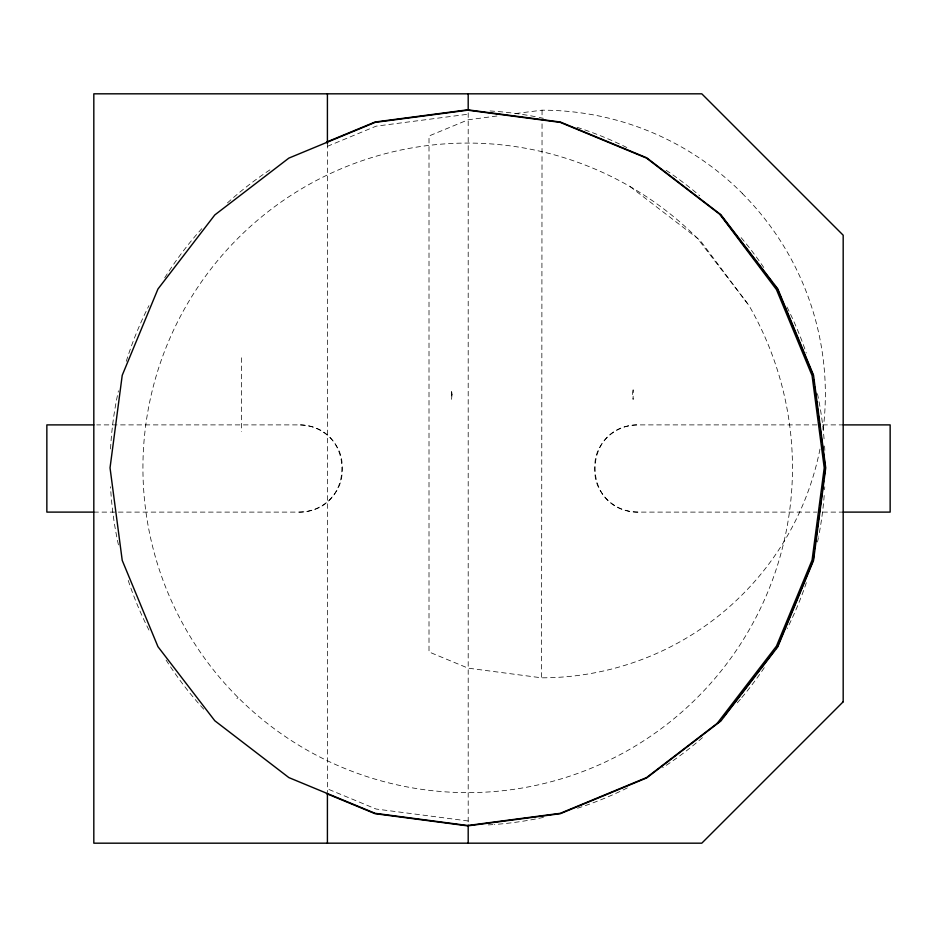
<?xml version="1.0" encoding="UTF-8"?>
<svg xmlns="http://www.w3.org/2000/svg" width="937" height="937" viewBox="0 0 937 937"><rect width="100%" height="100%" fill="white"/><g stroke="black" fill="none" stroke-linecap="round" stroke-linejoin="round"><path stroke-width="0.7" stroke-dasharray="4.68 3.51" d="M236.885 698.662L238.045 697.503M327.411 146.336L376.112 126.167L468.195 114.197M496.915 116.001L468.102 119.795L429.005 135.982L429.005 651.953L468.102 668.151L541.574 677.826L542.054 118.964M515.643 113.529L542.054 110.179A282.728 282.728 0 0 1 741.753 192.823L742.291 193.256M816.97 424.894L637.816 424.894C580.823 425.574 580.823 511.426 637.816 512.106L816.97 512.106M93.817 512.106L299.184 512.106C356.177 511.426 356.177 425.574 299.184 424.894L96.734 424.894M468.195 820.988L376.112 809.029L327.411 788.86M822.791 424.894L843.183 424.894M822.791 512.106L843.183 512.106M630.086 186.592L700.056 240.282L748.956 305.462A324.776 324.776 0 0 1 496.001 791.39A324.776 324.776 0 0 1 162.511 356.774A324.776 324.776 0 0 1 697.351 238.197L748.956 305.462M542.054 110.179L542.054 117.5M468.195 112.838L468.195 823.764M327.411 143.408L327.411 791.964M241.418 357.793L241.418 431.594M819.98 449.057A283.735 283.735 0 0 1 542.054 677.814M742.174 193.373A283.735 283.735 0 0 1 822.85 431.734M824.771 486.748A357.512 357.512 0 0 1 824.595 489.676M824.197 495.521A357.512 357.512 0 0 1 818.68 536.269M818.388 537.709A357.512 357.512 0 0 1 817.509 542.008M806.359 582.697A357.512 357.512 0 0 1 787.08 628.727M764.287 667.671A357.512 357.512 0 0 1 741.296 698.17M740.347 699.295A357.512 357.512 0 0 1 736.517 703.734M702.481 737.642A357.512 357.512 0 0 1 662.646 767.696M627.286 787.923A357.512 357.512 0 0 1 577.005 808.397M543.413 817.392A357.512 357.512 0 0 1 494.349 824.501M492.897 824.607A357.512 357.512 0 0 1 487.088 824.97M741.155 237.647A357.512 357.512 0 0 1 764.17 268.111M786.975 307.02A357.512 357.512 0 0 1 806.265 353.026M817.451 393.704A357.512 357.512 0 0 1 824.173 440.179M824.583 446.024A357.512 357.512 0 0 1 824.829 450.404M489.992 110.953A356.236 356.236 0 0 1 537.709 117.137M539.138 117.418A356.236 356.236 0 0 1 543.413 118.308M577.005 127.303A356.236 356.236 0 0 1 627.286 147.765M666.125 170.311A356.236 356.236 0 0 1 699.763 195.786M203.739 709.192A357.653 357.653 0 0 1 164.701 657.879M148.936 630.051A357.653 357.653 0 0 1 127.151 577.157M118.437 544.877A357.653 357.653 0 0 1 110.543 486.76M110.543 448.94A357.653 357.653 0 0 1 118.437 390.823M126.272 361.331A357.653 357.653 0 0 1 148.936 305.649M164.701 277.82A357.653 357.653 0 0 1 197.894 233.055M198.867 231.954A357.653 357.653 0 0 1 201.783 228.675M227.433 202.919A357.653 357.653 0 0 1 272.737 168.004M637.816 512.106A43.606 43.606 0 0 1 595.686 479.791A64.829 64.829 0 0 1 595.686 457.209A43.606 43.606 0 0 1 637.816 424.894M299.184 512.106A43.606 43.606 0 0 0 341.302 479.791A64.758 64.758 0 0 0 341.302 457.209A43.606 43.606 0 0 0 299.184 424.894M452.091 394.7L451.47 399.443L451.47 389.956L452.091 394.7M633.131 389.944L632.51 394.7L633.131 399.455L633.131 389.944"/><path stroke-width="1.41" d="M814.3 551.741L813.164 560.42L777.429 646.682L775.66 648.99M814.686 548.848L815.26 544.502M815.635 541.609L817.158 530.049M817.544 527.156L818.118 522.811M818.493 519.918L819.067 515.584M819.442 512.691L820.016 508.346M820.402 505.453L820.964 501.119M821.351 498.226L821.925 493.881M822.299 490.988L823.635 480.868M824.021 477.975L825.345 467.856L822.299 444.712M717.192 723.364L776.457 646.12L812.074 560.127L824.232 467.856L812.074 375.573L776.457 289.58L719.897 214.421M723.259 717.273L740.136 695.289M741.905 692.97L755.234 675.612M757.002 673.293L758.783 670.986M760.563 668.667L773.88 651.309M720.588 720.752L646.518 777.593L560.267 813.316L467.692 825.509L375.128 813.316L288.865 777.593L214.796 720.752L157.955 646.682L122.232 560.42L110.039 467.856L122.232 375.28L157.955 289.018L214.796 214.948L288.865 158.107L375.128 122.384L467.692 110.191L560.267 122.384L646.518 158.107L720.588 214.948L738.356 238.103M326.451 142.131L375.034 122.021L467.692 109.816L560.361 122.021L646.706 157.791L720.858 214.678L777.757 288.83L813.527 375.187L825.731 467.856L813.527 560.513L777.757 646.87L720.858 721.021L646.706 777.921L560.361 813.679L467.692 825.884L375.034 813.679L326.451 793.569M93.817 424.894L46.85 424.894L46.85 512.106L93.817 512.106M843.183 424.894L890.15 424.894L890.15 512.106L843.183 512.106M740.136 240.411L757.002 262.407M758.783 264.714L772.1 282.084M773.88 284.391L777.429 289.018L813.164 375.28M813.738 379.626L814.3 383.959M814.686 386.852L816.209 398.424M816.584 401.317L817.158 405.651M817.544 408.544L818.118 412.889M818.493 415.782L819.067 420.116M819.442 423.009L820.016 427.354M820.402 430.247L820.964 434.581M821.351 437.474L821.925 441.819M468.195 93.817L468.195 109.91M468.195 825.157L468.195 843.183M327.411 93.817L327.411 143.572M327.411 793.147L327.411 843.183M843.183 701.79L701.79 843.183L93.817 843.183L93.817 93.817L701.79 93.817L843.183 235.21L843.183 701.79"/></g></svg>
